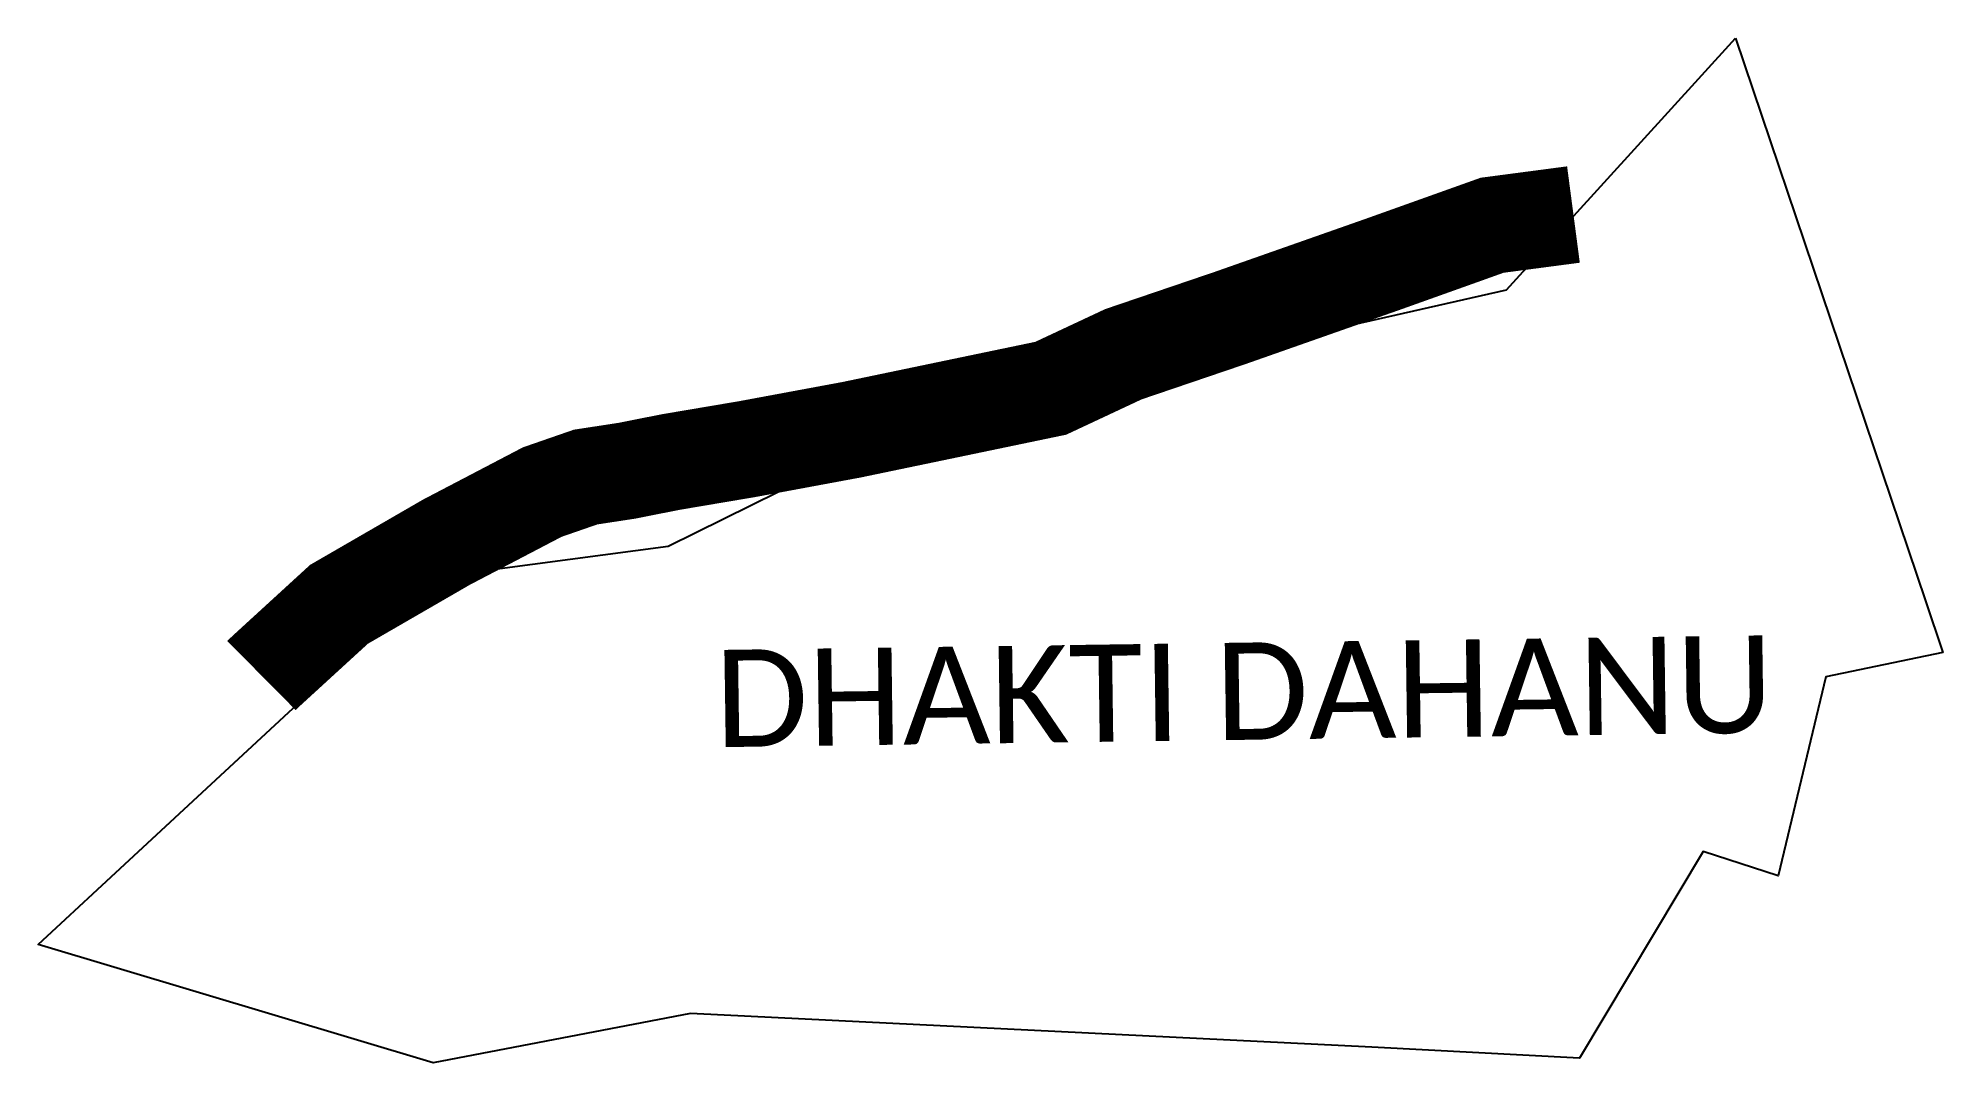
# Model space of a CAD drawing. Header units: metres. Extents: x 259776 to 260756, y 2209230 to 2209757.
import ezdxf

# ---------------------------------------------------------------- set-up
doc = ezdxf.new("R2010")
doc.units = ezdxf.units.M
doc.header["$MEASUREMENT"] = 0
for name, color, linetype in [('ARTIFICIALLY PROTECTED', 1, 'Continuous'), ('village', 3, 'Continuous'), ('VILLAGE NAME', 250, 'Continuous')]:
    doc.layers.add(name, color=color, linetype=linetype)
doc.styles.get("Standard").update_dxf_attribs({"font": 'arial.ttf'})

msp = doc.modelspace()

# ---------------------------------------------------------------- linework, layer by layer
at = {"layer": 'ARTIFICIALLY PROTECTED', "const_width": 50, "flags": 128}
msp.add_lwpolyline([(260565.55, 2209666.41), (260523.74, 2209660.9), (260467.63, 2209640.85), (260389.29, 2209613.3), (260354.78, 2209601.57), (260334.16, 2209594.56), (260296.77, 2209577.05), (260194.28, 2209555.7), (260140.57, 2209545.73), (260101.41, 2209539.11), (260078.86, 2209534.64), (260057.6, 2209531.38), (260035.33, 2209523.66), (259986, 2209497.85), (259930.83, 2209465.95), (259893, 2209431.31), (259890.96, 2209429.29)], dxfattribs=at)
at = {"layer": 'village'}
msp.add_lwpolyline([(260648.95, 2209757.17), (260746.52, 2209467.79)], dxfattribs=at)
at = {"layer": 'village', "color": 3}
msp.add_polyline3d([(260746.52, 2209467.79, 0), (260755.51, 2209441.12, 0), (260695.4, 2209428.7, 0), (260670.88, 2209326.35, 0), (260632.24, 2209338.84, 0), (260568.67, 2209232.55, 0), (260461.95, 2209238.1, 0), (260111.59, 2209255.42, 0), (259979.24, 2209230.06, 0), (259776.1, 2209290.95, 0), (259979.98, 2209479.82, 0), (260100.12, 2209495.78, 0), (260227.82, 2209558.96, 0), (260531.09, 2209627.76, 0), (260648.95, 2209757.17, 0)], dxfattribs=at)
msp.add_polyline3d([(260746.52, 2209467.79, 0), (260755.51, 2209441.12, 0), (260695.4, 2209428.7, 0), (260670.88, 2209326.35, 0), (260632.24, 2209338.84, 0), (260568.67, 2209232.55, 0), (260461.95, 2209238.1, 0), (260111.59, 2209255.42, 0), (259979.24, 2209230.06, 0), (259776.1, 2209290.95, 0), (259979.98, 2209479.82, 0), (260100.12, 2209495.78, 0), (260227.82, 2209558.96, 0), (260531.09, 2209627.76, 0), (260648.95, 2209757.17, 0)], dxfattribs=at)

# ---------------------------------------------------------------- texts
at = {"layer": 'VILLAGE NAME', "insert": (260123.7, 2209442.42), "char_height": 50, "attachment_point": 1, "rotation": 0.80095}
msp.add_mtext_dynamic_manual_height_columns('{\\fCalibri|b0|i0|c0|p34;DHAKTI DAHANU}', width=1538.4607, gutter_width=667.32, heights=[0], dxfattribs=at)

doc.saveas('drawing.dxf')
